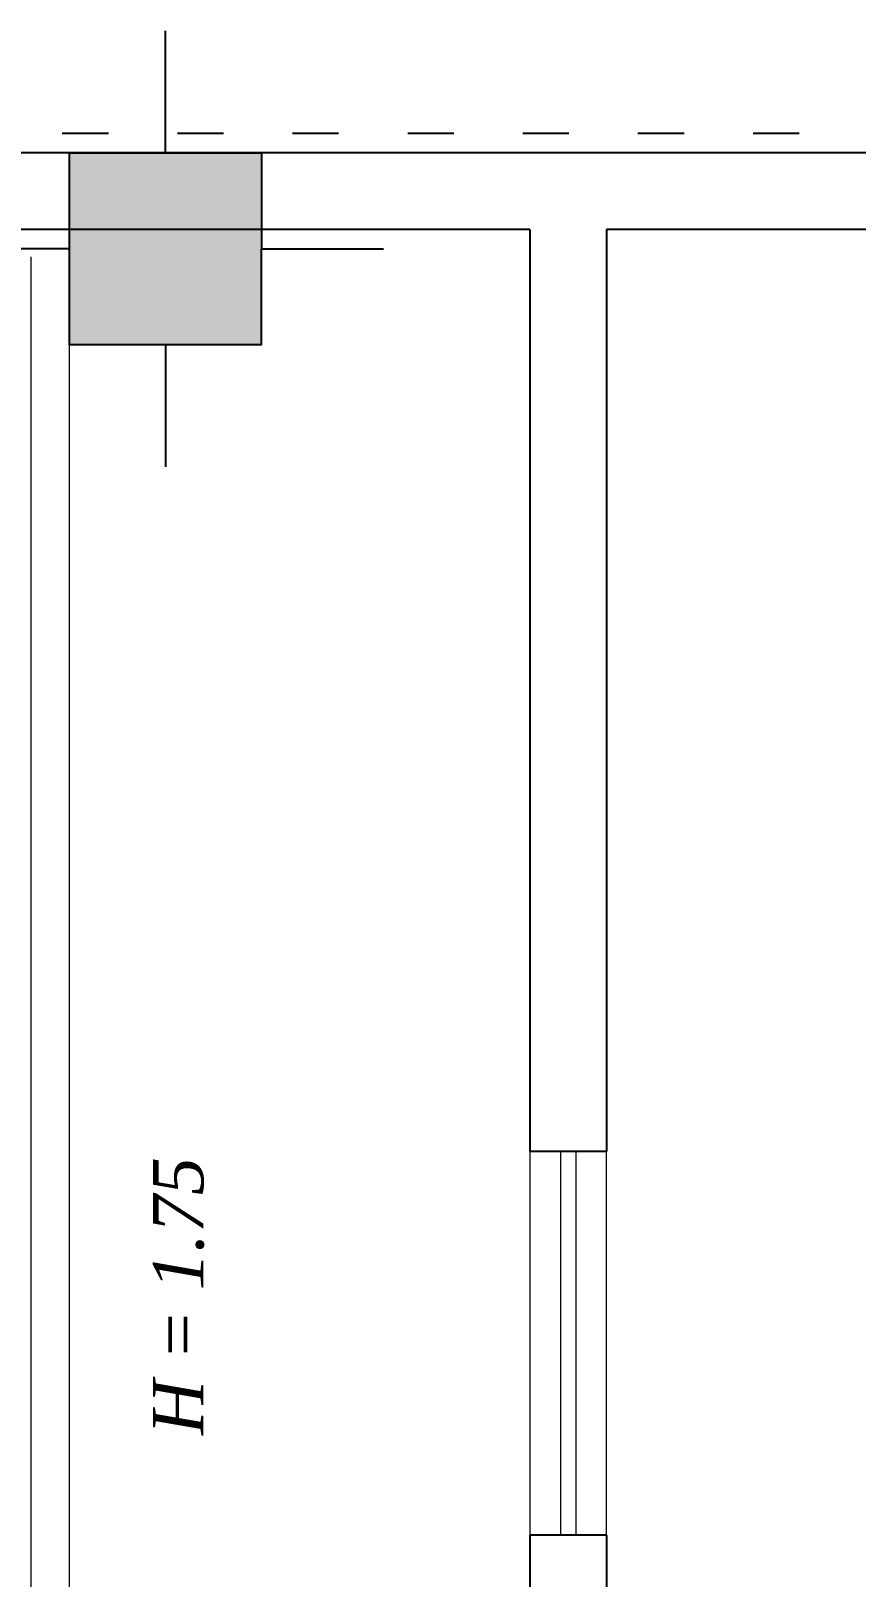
# Model space of a CAD drawing. Header units: metres. Extents: x -1655 to 449, y 40 to 361.
# Drawn here: x 99.36 to 101.51, y 59.027 to 63.058 of the extents above; entities that cross this region are included whole.
import ezdxf

# ---------------------------------------------------------------- set-up
doc = ezdxf.new("R2010")
doc.units = ezdxf.units.M
doc.header["$MEASUREMENT"] = 0
doc.linetypes.add('ACAD_ISO03W100', pattern=[30, 12, -18])
for name, color, linetype, lineweight in [('0.2', 2, 'Continuous', 5), ('Layer3', 144, 'Continuous', 15), ('Layer5', 31, 'Continuous', 9)]:
    doc.layers.add(name, color=color, linetype=linetype, lineweight=lineweight)
doc.styles.add('RS', font='timesi.ttf', dxfattribs={"width": 0.7})

# ---------------------------------------------------------------- blocks, each defined once
blk = doc.blocks.new('5050new')
h = blk.add_hatch(color=256)
h.dxf.hatch_style = 1
h.paths.add_polyline_path([(6309.3073, 1826.5446), (6308.8073, 1826.5446), (6308.8072, 1826.0446), (6309.3072, 1826.0446)])
for p, q in [((6309.0573, 1826.5446), (6309.0573, 1826.8627)), ((6308.8072, 1826.2946), (6308.4892, 1826.2947)), ((6309.3072, 1826.2946), (6309.6253, 1826.2946)), ((6309.0572, 1826.0446), (6309.0572, 1825.7266))]:
    blk.add_line(p, q)
blk.add_lwpolyline([(6308.8073, 1826.5446), (6309.3073, 1826.5446), (6309.3072, 1826.0446), (6308.8072, 1826.0446)], close=True)
blk = doc.blocks.new('axha')
blk.add_blockref('5050new', (102.3757, 27.5763))

msp = doc.modelspace()

# ---------------------------------------------------------------- linework, layer by layer
at = {"color": 64, "linetype": 'ACAD_ISO03W100', "ltscale": 0.01}
msp.add_line((116.9618, 62.7902), (97.4296, 62.7904), dxfattribs=at)
for p, q in [((116.9618, 62.7397), (97.5024, 62.7397)), ((100.6601, 62.5397), (97.7449, 62.5397)), ((114.4101, 62.5397), (100.8601, 62.5397))]:
    msp.add_line(p, q)
at = {"ltscale": 0.1}
for p, q in [((100.6601, 62.5397), (100.6601, 60.1364)), ((100.8601, 62.5397), (100.8601, 60.1364)), ((100.8601, 60.1364), (100.6601, 60.1364)), ((100.6601, 59.1364), (100.6601, 58.6114)), ((100.8601, 59.1364), (100.6601, 59.1364)), ((100.8601, 59.1364), (100.8601, 58.1897))]:
    msp.add_line(p, q, dxfattribs=at)
at = {"layer": 'Layer3'}
for p, q in [((100.6601, 60.1364), (100.6601, 59.1364)), ((100.7401, 60.1364), (100.7401, 59.1364)), ((100.7801, 60.1364), (100.7801, 59.1364)), ((100.8601, 59.1364), (100.8601, 60.1364))]:
    msp.add_line(p, q, dxfattribs=at)
at = {"layer": 'Layer5'}
for p, q in [((99.3601, 62.4687), (99.3601, 52.4395)), ((99.4596, 62.2397), (99.4596, 57.2397))]:
    msp.add_line(p, q, dxfattribs=at)

# ---------------------------------------------------------------- block references
msp.add_blockref('axha', (-6311.7225, -1791.3813))

# ---------------------------------------------------------------- texts
at = {"layer": '0.2', "style": 'RS'}
msp.add_text('H = 1.75', height=0.13151, rotation=90, dxfattribs=at).set_placement((99.8095, 59.3973, -103.3524))

doc.saveas('drawing.dxf')
